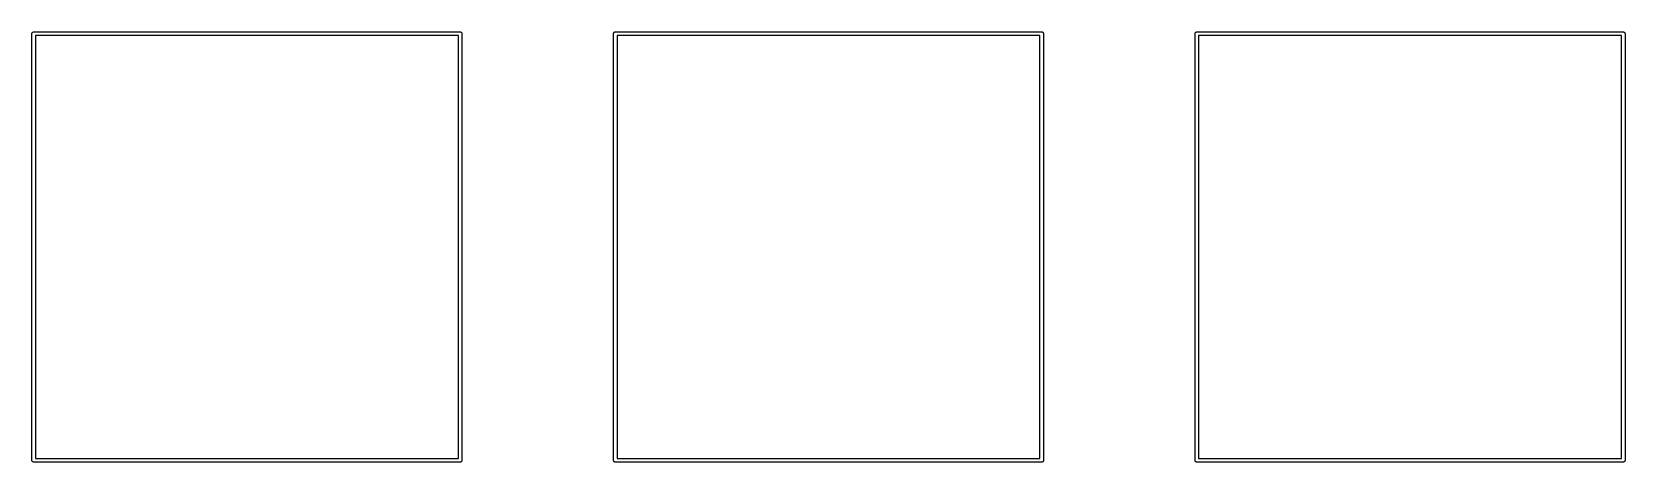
# Model space of a CAD drawing. Extents: x 0.4 to 23, y -16.1 to -0.4.
# Drawn here: x 12.941 to 14.996, y -3.465 to -2.91 of the extents above; entities that cross this region are included whole.
import ezdxf

# ---------------------------------------------------------------- set-up
doc = ezdxf.new("R2010")
doc.units = 0
doc.header["$MEASUREMENT"] = 0
doc.layers.add('BLACK', color=7, linetype='CONTINUOUS')

msp = doc.modelspace()

# ---------------------------------------------------------------- linework, layer by layer
at = {"layer": 'BLACK', "linetype": 'CONTINUOUS'}
for p, q in [((12.9414, -2.91204), (12.9415, -2.91159)), ((12.9414, -2.9125), (12.9414, -2.91204)), ((12.9414, -2.91262), (12.9414, -2.9125)), ((12.9414, -3.46238), (12.9414, -2.91262)), ((12.9415, -2.91159), (12.9418, -2.91118)), ((12.9418, -2.91118), (12.9421, -2.91082)), ((12.9421, -2.91082), (12.9424, -2.91053)), ((12.9424, -2.91053), (12.9428, -2.91031)), ((12.9428, -2.91031), (12.9433, -2.91017)), ((12.9433, -2.91017), (12.9436, -2.91014)), ((12.9436, -2.91014), (12.9437, -2.91013)), ((12.9436, -2.91014), (12.9436, -2.91014)), ((12.9437, -2.91013), (12.9439, -2.91014)), ((12.9439, -2.91014), (13.4936, -2.91014)), ((12.9461, -2.91486), (12.9461, -3.46014)), ((13.4914, -2.91486), (12.9461, -2.91486)), ((13.4914, -3.46014), (13.4914, -2.91486)), ((13.4936, -2.91014), (13.4937, -2.91013)), ((13.4937, -2.91013), (13.4939, -2.91014)), ((13.4939, -2.91014), (13.4939, -2.91014)), ((13.4939, -2.91014), (13.4942, -2.91017)), ((13.4942, -2.91017), (13.4946, -2.91031)), ((13.4946, -2.91031), (13.4951, -2.91053)), ((13.4951, -2.91053), (13.4954, -2.91082)), ((13.4954, -2.91082), (13.4957, -2.91118)), ((13.4957, -2.91118), (13.4959, -2.91159)), ((13.4959, -2.91159), (13.4961, -2.91204)), ((13.4961, -2.91204), (13.4961, -2.9125)), ((13.4961, -2.9125), (13.4961, -2.91262)), ((13.4961, -2.91262), (13.4961, -3.46238)), ((13.6914, -2.91204), (13.6915, -2.91159)), ((13.6914, -2.9125), (13.6914, -2.91204)), ((13.6914, -2.91262), (13.6914, -2.9125)), ((13.6914, -3.46238), (13.6914, -2.91262)), ((13.6915, -2.91159), (13.6918, -2.91118)), ((13.6918, -2.91118), (13.6921, -2.91082)), ((13.6921, -2.91082), (13.6924, -2.91053)), ((13.6924, -2.91053), (13.6928, -2.91031)), ((13.6928, -2.91031), (13.6933, -2.91017)), ((13.6933, -2.91017), (13.6936, -2.91014)), ((13.6936, -2.91014), (13.6937, -2.91013)), ((13.6936, -2.91014), (13.6936, -2.91014)), ((13.6937, -2.91013), (13.6939, -2.91014)), ((13.6939, -2.91014), (14.2436, -2.91014)), ((13.6961, -2.91486), (13.6961, -3.46014)), ((14.2414, -2.91486), (13.6961, -2.91486)), ((14.2414, -3.46014), (14.2414, -2.91486)), ((14.2436, -2.91014), (14.2437, -2.91013)), ((14.2437, -2.91013), (14.2439, -2.91014)), ((14.2439, -2.91014), (14.2439, -2.91014)), ((14.2439, -2.91014), (14.2442, -2.91017)), ((14.2442, -2.91017), (14.2446, -2.91031)), ((14.2446, -2.91031), (14.2451, -2.91053)), ((14.2451, -2.91053), (14.2454, -2.91082)), ((14.2454, -2.91082), (14.2457, -2.91118)), ((14.2457, -2.91118), (14.2459, -2.91159)), ((14.2459, -2.91159), (14.2461, -2.91204)), ((14.2461, -2.91204), (14.2461, -2.9125)), ((14.2461, -2.9125), (14.2461, -2.91262)), ((14.2461, -2.91262), (14.2461, -3.46238)), ((14.4414, -2.91204), (14.4415, -2.91159)), ((14.4414, -2.9125), (14.4414, -2.91204)), ((14.4414, -2.91262), (14.4414, -2.9125)), ((14.4414, -3.46238), (14.4414, -2.91262)), ((14.4415, -2.91159), (14.4418, -2.91118)), ((14.4418, -2.91118), (14.4421, -2.91082)), ((14.4421, -2.91082), (14.4424, -2.91053)), ((14.4424, -2.91053), (14.4428, -2.91031)), ((14.4428, -2.91031), (14.4433, -2.91017)), ((14.4433, -2.91017), (14.4436, -2.91014)), ((14.4436, -2.91014), (14.4437, -2.91013)), ((14.4436, -2.91014), (14.4436, -2.91014)), ((14.4437, -2.91013), (14.4439, -2.91014)), ((14.4439, -2.91014), (14.9936, -2.91014)), ((14.4461, -2.91486), (14.4461, -3.46014)), ((14.9914, -2.91486), (14.4461, -2.91486)), ((14.9914, -3.46014), (14.9914, -2.91486)), ((14.9936, -2.91014), (14.9937, -2.91013)), ((14.9937, -2.91013), (14.9939, -2.91014)), ((14.9939, -2.91014), (14.9939, -2.91014)), ((14.9939, -2.91014), (14.9942, -2.91017)), ((14.9942, -2.91017), (14.9946, -2.91031)), ((14.9946, -2.91031), (14.9951, -2.91053)), ((14.9951, -2.91053), (14.9954, -2.91082)), ((14.9954, -2.91082), (14.9957, -2.91118)), ((14.9957, -2.91118), (14.9959, -2.91159)), ((14.9959, -2.91159), (14.9961, -2.91204)), ((14.9961, -2.91204), (14.9961, -2.9125)), ((14.9961, -2.9125), (14.9961, -2.91262)), ((14.9961, -2.91262), (14.9961, -3.46238)), ((12.9414, -3.4625), (12.9414, -3.46238)), ((12.9414, -3.46296), (12.9414, -3.4625)), ((12.9415, -3.46341), (12.9414, -3.46296)), ((12.9418, -3.46382), (12.9415, -3.46341)), ((12.9421, -3.46418), (12.9418, -3.46382)), ((12.9424, -3.46447), (12.9421, -3.46418)), ((12.9428, -3.46469), (12.9424, -3.46447)), ((12.9433, -3.46483), (12.9428, -3.46469)), ((12.9437, -3.46487), (12.9433, -3.46483)), ((12.9439, -3.46486), (12.9437, -3.46487)), ((13.4936, -3.46486), (12.9439, -3.46486)), ((12.9461, -3.46014), (13.4914, -3.46014)), ((13.4937, -3.46487), (13.4936, -3.46486)), ((13.4942, -3.46483), (13.4937, -3.46487)), ((13.4946, -3.46469), (13.4942, -3.46483)), ((13.4951, -3.46447), (13.4946, -3.46469)), ((13.4954, -3.46418), (13.4951, -3.46447)), ((13.4957, -3.46382), (13.4954, -3.46418)), ((13.4959, -3.46341), (13.4957, -3.46382)), ((13.4961, -3.46296), (13.4959, -3.46341)), ((13.4961, -3.46238), (13.4961, -3.4625)), ((13.4961, -3.4625), (13.4961, -3.46262)), ((13.4961, -3.46262), (13.4961, -3.46262)), ((13.4961, -3.46262), (13.4961, -3.46296)), ((13.6914, -3.4625), (13.6914, -3.46238)), ((13.6914, -3.46296), (13.6914, -3.4625)), ((13.6915, -3.46341), (13.6914, -3.46296)), ((13.6918, -3.46382), (13.6915, -3.46341)), ((13.6921, -3.46418), (13.6918, -3.46382)), ((13.6924, -3.46447), (13.6921, -3.46418)), ((13.6928, -3.46469), (13.6924, -3.46447)), ((13.6933, -3.46483), (13.6928, -3.46469)), ((13.6937, -3.46487), (13.6933, -3.46483)), ((13.6939, -3.46486), (13.6937, -3.46487)), ((14.2436, -3.46486), (13.6939, -3.46486)), ((13.6961, -3.46014), (14.2414, -3.46014)), ((14.2437, -3.46487), (14.2436, -3.46486)), ((14.2442, -3.46483), (14.2437, -3.46487)), ((14.2446, -3.46469), (14.2442, -3.46483)), ((14.2451, -3.46447), (14.2446, -3.46469)), ((14.2454, -3.46418), (14.2451, -3.46447)), ((14.2457, -3.46382), (14.2454, -3.46418)), ((14.2459, -3.46341), (14.2457, -3.46382)), ((14.2461, -3.46296), (14.2459, -3.46341)), ((14.2461, -3.46238), (14.2461, -3.4625)), ((14.2461, -3.4625), (14.2461, -3.46262)), ((14.2461, -3.46262), (14.2461, -3.46262)), ((14.2461, -3.46262), (14.2461, -3.46296)), ((14.4414, -3.4625), (14.4414, -3.46238)), ((14.4414, -3.46296), (14.4414, -3.4625)), ((14.4415, -3.46341), (14.4414, -3.46296)), ((14.4418, -3.46382), (14.4415, -3.46341)), ((14.4421, -3.46418), (14.4418, -3.46382)), ((14.4424, -3.46447), (14.4421, -3.46418)), ((14.4428, -3.46469), (14.4424, -3.46447)), ((14.4433, -3.46483), (14.4428, -3.46469)), ((14.4437, -3.46487), (14.4433, -3.46483)), ((14.4439, -3.46486), (14.4437, -3.46487)), ((14.9936, -3.46486), (14.4439, -3.46486)), ((14.4461, -3.46014), (14.9914, -3.46014)), ((14.9937, -3.46487), (14.9936, -3.46486)), ((14.9942, -3.46483), (14.9937, -3.46487)), ((14.9946, -3.46469), (14.9942, -3.46483)), ((14.9951, -3.46447), (14.9946, -3.46469)), ((14.9954, -3.46418), (14.9951, -3.46447)), ((14.9957, -3.46382), (14.9954, -3.46418)), ((14.9959, -3.46341), (14.9957, -3.46382)), ((14.9961, -3.46296), (14.9959, -3.46341)), ((14.9961, -3.46238), (14.9961, -3.4625)), ((14.9961, -3.4625), (14.9961, -3.46262)), ((14.9961, -3.46262), (14.9961, -3.46262)), ((14.9961, -3.46262), (14.9961, -3.46296))]:
    msp.add_line(p, q, dxfattribs=at)

doc.saveas('drawing.dxf')
